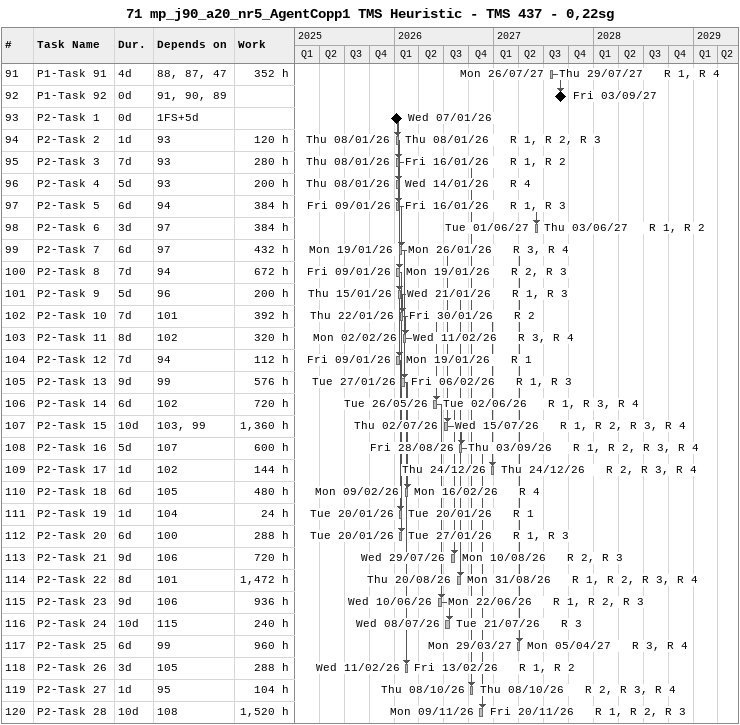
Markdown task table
71 mp_j90_a20_nr5_AgentCopp1 TMS Heuristic - TMS 437 - 0,22sg

| ID | Task | Duration | Start | Finish | Predecessors | Resources | Work (h) |
|---|---|---|---|---|---|---|---|
| 91 | P1-Task 91 | 4d | 2027-07-26 | 2027-07-29 | 88, 87, 47 | R 1, R 4 | 352 |
| 92 | P1-Task 92 | 0d | 2027-09-03 | 2027-09-03 | 91, 90, 89 |  |  |
| 93 | P2-Task 1 | 0d | 2026-01-07 | 2026-01-07 | 1FS+5d |  |  |
| 94 | P2-Task 2 | 1d | 2026-01-08 | 2026-01-08 | 93 | R 1, R 2, R 3 | 120 |
| 95 | P2-Task 3 | 7d | 2026-01-08 | 2026-01-16 | 93 | R 1, R 2 | 280 |
| 96 | P2-Task 4 | 5d | 2026-01-08 | 2026-01-14 | 93 | R 4 | 200 |
| 97 | P2-Task 5 | 6d | 2026-01-09 | 2026-01-16 | 94 | R 1, R 3 | 384 |
| 98 | P2-Task 6 | 3d | 2027-06-01 | 2027-06-03 | 97 | R 1, R 2 | 384 |
| 99 | P2-Task 7 | 6d | 2026-01-19 | 2026-01-26 | 97 | R 3, R 4 | 432 |
| 100 | P2-Task 8 | 7d | 2026-01-09 | 2026-01-19 | 94 | R 2, R 3 | 672 |
| 101 | P2-Task 9 | 5d | 2026-01-15 | 2026-01-21 | 96 | R 1, R 3 | 200 |
| 102 | P2-Task 10 | 7d | 2026-01-22 | 2026-01-30 | 101 | R 2 | 392 |
| 103 | P2-Task 11 | 8d | 2026-02-02 | 2026-02-11 | 102 | R 3, R 4 | 320 |
| 104 | P2-Task 12 | 7d | 2026-01-09 | 2026-01-19 | 94 | R 1 | 112 |
| 105 | P2-Task 13 | 9d | 2026-01-27 | 2026-02-06 | 99 | R 1, R 3 | 576 |
| 106 | P2-Task 14 | 6d | 2026-05-26 | 2026-06-02 | 102 | R 1, R 3, R 4 | 720 |
| 107 | P2-Task 15 | 10d | 2026-07-02 | 2026-07-15 | 103, 99 | R 1, R 2, R 3, R 4 | 1360 |
| 108 | P2-Task 16 | 5d | 2026-08-28 | 2026-09-03 | 107 | R 1, R 2, R 3, R 4 | 600 |
| 109 | P2-Task 17 | 1d | 2026-12-24 | 2026-12-24 | 102 | R 2, R 3, R 4 | 144 |
| 110 | P2-Task 18 | 6d | 2026-02-09 | 2026-02-16 | 105 | R 4 | 480 |
| 111 | P2-Task 19 | 1d | 2026-01-20 | 2026-01-20 | 104 | R 1 | 24 |
| 112 | P2-Task 20 | 6d | 2026-01-20 | 2026-01-27 | 100 | R 1, R 3 | 288 |
| 113 | P2-Task 21 | 9d | 2026-07-29 | 2026-08-10 | 106 | R 2, R 3 | 720 |
| 114 | P2-Task 22 | 8d | 2026-08-20 | 2026-08-31 | 101 | R 1, R 2, R 3, R 4 | 1472 |
| 115 | P2-Task 23 | 9d | 2026-06-10 | 2026-06-22 | 106 | R 1, R 2, R 3 | 936 |
| 116 | P2-Task 24 | 10d | 2026-07-08 | 2026-07-21 | 115 | R 3 | 240 |
| 117 | P2-Task 25 | 6d | 2027-03-29 | 2027-04-05 | 99 | R 3, R 4 | 960 |
| 118 | P2-Task 26 | 3d | 2026-02-11 | 2026-02-13 | 105 | R 1, R 2 | 288 |
| 119 | P2-Task 27 | 1d | 2026-10-08 | 2026-10-08 | 95 | R 2, R 3, R 4 | 104 |
| 120 | P2-Task 28 | 10d | 2026-11-09 | 2026-11-20 | 108 | R 1, R 2, R 3 | 1520 |
